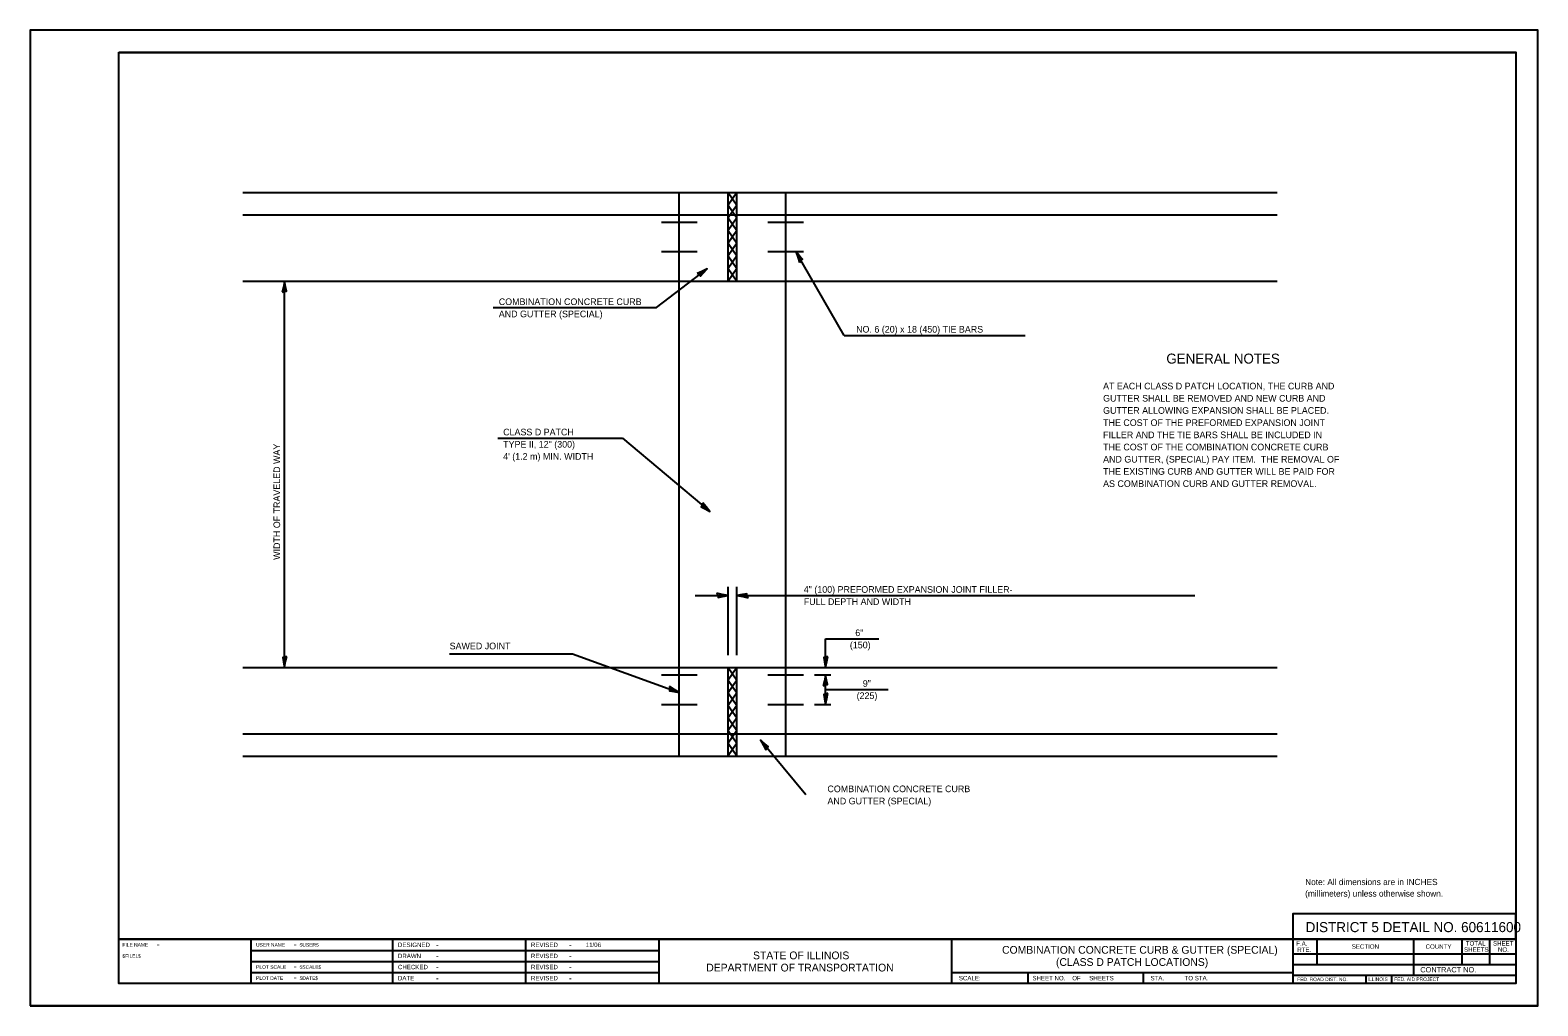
# Model space of a CAD drawing. Extents: x 1000965 to 1001645, y 998479 to 998919.
import ezdxf

# ---------------------------------------------------------------- set-up
doc = ezdxf.new("R2010")
doc.units = 0
for name, color, linetype in [('Design_PR_Roadway Dimensions', 7, 'Continuous'), ('Design_PR_Roadway Notes', 7, 'Continuous'), ('Level 29', 7, 'Continuous'), ('Level 43', 7, 'Continuous'), ('Sheets_50 Reference Boundary', 7, 'Continuous'), ('Sheets_General Details', 7, 'Continuous'), ('Sheets_Printer Plotting Border', 7, 'Continuous')]:
    doc.layers.add(name, color=color, linetype=linetype)

msp = doc.modelspace()

# ---------------------------------------------------------------- linework, layer by layer
at = {"layer": 'Design_PR_Roadway Notes'}
for p, q in [((1001332.02, 998781.6), (1001310.27, 998819.43)), ((1001247.46, 998794.31), (1001270.34, 998811.7)), ((1001173.81, 998794.31), (1001247.46, 998794.31)), ((1001332.02, 998781.6), (1001413.68, 998781.6)), ((1001175.86, 998735.34), (1001232.14, 998735.34)), ((1001232.14, 998735.34), (1001271.48, 998702.2)), ((1001154.12, 998638.1), (1001209.56, 998638.1)), ((1001209.56, 998638.1), (1001257.69, 998620.69)), ((1001314.79, 998574.42), (1001294.38, 998599.14))]:
    msp.add_line(p, q, dxfattribs=at)
for points in [[(1001311.85, 998814.58), (1001312.48, 998815.41), (1001313.2, 998816), (1001311.89, 998817.48), (1001310.27, 998819.43), (1001311.18, 998816.88)], [(1001265.73, 998809.51), (1001266.63, 998808.99), (1001267.32, 998808.35), (1001268.61, 998809.85), (1001270.34, 998811.7), (1001267.92, 998810.48)], [(1001268.33, 998706.22), (1001268.02, 998705.22), (1001267.55, 998704.42), (1001269.29, 998703.48), (1001271.48, 998702.2), (1001269.75, 998704.29)], [(1001253.35, 998623.37), (1001253.4, 998622.33), (1001253.24, 998621.41), (1001255.19, 998621.13), (1001257.69, 998620.69), (1001255.35, 998622.05)], [(1001296.76, 998594.62), (1001297.24, 998595.55), (1001297.85, 998596.26), (1001296.31, 998597.49), (1001294.38, 998599.14), (1001295.7, 998596.78)]]:
    msp.add_lwpolyline(points, close=True, dxfattribs=at)
at = {"layer": 'Level 29'}
for p, q in [((1001060.89, 998846.1), (1001527.33, 998846.1)), ((1001257.69, 998846.1), (1001305.69, 998846.1)), ((1001257.69, 998591.93), (1001257.69, 998846.1)), ((1001279.69, 998806.1), (1001279.69, 998846.1)), ((1001283.69, 998846.1), (1001279.69, 998840.39)), ((1001279.69, 998846.1), (1001283.69, 998840.39)), ((1001283.69, 998806.1), (1001283.69, 998846.1)), ((1001305.69, 998591.93), (1001305.69, 998846.1)), ((1001279.69, 998840.39), (1001283.69, 998834.7)), ((1001283.69, 998840.39), (1001279.69, 998834.7)), ((1001060.89, 998836.1), (1001527.33, 998836.1)), ((1001249.69, 998832.77), (1001265.69, 998832.77)), ((1001257.69, 998836.1), (1001305.69, 998836.1)), ((1001279.69, 998834.7), (1001283.69, 998828.99)), ((1001283.69, 998834.7), (1001279.69, 998828.99)), ((1001297.69, 998832.77), (1001313.69, 998832.77)), ((1001279.69, 998828.99), (1001283.69, 998823.29)), ((1001283.69, 998828.99), (1001279.69, 998823.29)), ((1001249.69, 998819.43), (1001265.69, 998819.43)), ((1001283.69, 998823.29), (1001279.69, 998817.6)), ((1001279.69, 998823.29), (1001283.69, 998817.6)), ((1001297.69, 998819.43), (1001313.69, 998819.43)), ((1001279.69, 998817.6), (1001283.69, 998811.89)), ((1001283.69, 998817.6), (1001279.69, 998811.89)), ((1001279.69, 998811.89), (1001283.69, 998806.19)), ((1001283.69, 998811.89), (1001279.69, 998806.19)), ((1001060.89, 998806.1), (1001527.33, 998806.1)), ((1001257.69, 998806.1), (1001305.69, 998806.1)), ((1001060.89, 998631.93), (1001527.33, 998631.93)), ((1001249.69, 998628.61), (1001265.69, 998628.61)), ((1001257.69, 998631.93), (1001305.69, 998631.93)), ((1001279.69, 998591.93), (1001279.69, 998631.93)), ((1001283.69, 998631.93), (1001279.69, 998626.23)), ((1001279.69, 998631.93), (1001283.69, 998626.23)), ((1001283.69, 998591.93), (1001283.69, 998631.93)), ((1001297.69, 998628.61), (1001313.69, 998628.61)), ((1001279.69, 998626.23), (1001283.69, 998620.53)), ((1001283.69, 998626.23), (1001279.69, 998620.53)), ((1001249.69, 998615.27), (1001265.69, 998615.27)), ((1001279.69, 998620.53), (1001283.69, 998614.83)), ((1001283.69, 998620.53), (1001279.69, 998614.83)), ((1001279.69, 998614.83), (1001283.69, 998609.13)), ((1001283.69, 998614.83), (1001279.69, 998609.13)), ((1001297.69, 998615.27), (1001313.69, 998615.27)), ((1001283.69, 998609.13), (1001279.69, 998603.43)), ((1001279.69, 998609.13), (1001283.69, 998603.43)), ((1001060.89, 998601.93), (1001527.33, 998601.93)), ((1001257.69, 998601.93), (1001305.69, 998601.93)), ((1001279.69, 998603.43), (1001283.69, 998597.73)), ((1001283.69, 998603.43), (1001279.69, 998597.73)), ((1001279.69, 998597.73), (1001283.69, 998592.03)), ((1001283.69, 998597.73), (1001279.69, 998592.03)), ((1001060.89, 998591.93), (1001527.33, 998591.93)), ((1001257.69, 998591.93), (1001305.69, 998591.93))]:
    msp.add_line(p, q, dxfattribs=at)
at = {"layer": 'Level 43'}
for p, q in [((1001079.66, 998631.93), (1001079.66, 998806.1)), ((1001264.79, 998664.33), (1001279.69, 998664.33)), ((1001279.69, 998637.45), (1001279.69, 998668.34)), ((1001283.69, 998637.45), (1001283.69, 998668.34)), ((1001283.69, 998664.33), (1001490.22, 998664.33)), ((1001323.69, 998631.93), (1001323.69, 998644.8)), ((1001323.69, 998644.8), (1001347.72, 998644.8)), ((1001318.69, 998628.61), (1001326.1, 998628.61)), ((1001323.69, 998615.27), (1001323.69, 998628.61)), ((1001323.74, 998621.94), (1001351.89, 998621.94)), ((1001318.69, 998615.27), (1001326.1, 998615.27))]:
    msp.add_line(p, q, dxfattribs=at)
for points in [[(1001078.62, 998801.1), (1001079.58, 998801.5), (1001080.5, 998801.66), (1001080.1, 998803.6), (1001079.66, 998806.1), (1001079.18, 998803.43)], [(1001274.69, 998665.38), (1001275.1, 998664.42), (1001275.26, 998663.5), (1001277.19, 998663.9), (1001279.69, 998664.33), (1001277.03, 998664.82)], [(1001288.69, 998663.29), (1001288.28, 998664.25), (1001288.13, 998665.17), (1001286.19, 998664.76), (1001283.69, 998664.33), (1001286.36, 998663.85)], [(1001080.71, 998636.93), (1001079.75, 998636.52), (1001078.83, 998636.37), (1001079.23, 998634.43), (1001079.66, 998631.93), (1001080.15, 998634.6)], [(1001324.74, 998636.93), (1001323.77, 998636.52), (1001322.85, 998636.37), (1001323.26, 998634.43), (1001323.69, 998631.93), (1001324.17, 998634.6)], [(1001322.64, 998623.61), (1001323.61, 998624.02), (1001324.53, 998624.18), (1001324.12, 998626.11), (1001323.69, 998628.61), (1001323.21, 998625.94)], [(1001324.74, 998620.27), (1001323.77, 998619.86), (1001322.85, 998619.71), (1001323.26, 998617.77), (1001323.69, 998615.27), (1001324.17, 998617.94)]]:
    msp.add_lwpolyline(points, close=True, dxfattribs=at)
at = {"layer": 'Sheets_50 Reference Boundary'}
msp.add_lwpolyline([(1001004.92, 998909.31), (1001634.92, 998909.31), (1001634.92, 998509.32), (1001004.92, 998509.32)], close=True, dxfattribs=at)
at = {"layer": 'Sheets_General Details'}
for p, q in [((1000964.92, 998919.32), (1000964.92, 998479.32)), ((1001644.92, 998919.32), (1000964.92, 998919.32)), ((1001644.92, 998479.32), (1001644.92, 998919.32)), ((1001004.92, 998509.32), (1001634.92, 998509.32)), ((1001064.4, 998509.32), (1001064.4, 998489.32)), ((1001128.4, 998509.32), (1001128.4, 998489.32)), ((1001188.4, 998509.32), (1001188.4, 998489.32)), ((1001248.4, 998509.32), (1001248.4, 998489.32)), ((1001380.4, 998509.32), (1001380.4, 998489.32)), ((1001534.4, 998509.32), (1001534.4, 998489.32)), ((1001545.21, 998509.32), (1001545.21, 998498.01)), ((1001588.81, 998509.32), (1001588.81, 998493.21)), ((1001610.65, 998509.32), (1001610.65, 998498.01)), ((1001623.06, 998509.32), (1001623.06, 998498.01)), ((1001064.4, 998504.32), (1001248.4, 998504.32)), ((1001064.4, 998499.32), (1001248.4, 998499.32)), ((1001534.4, 998502.81), (1001634.92, 998502.81)), ((1001064.4, 998494.32), (1001248.4, 998494.32)), ((1001380.4, 998494.32), (1001534.4, 998494.32)), ((1001414.92, 998494.32), (1001414.92, 998489.32)), ((1001466.92, 998494.32), (1001466.92, 998489.32)), ((1001534.4, 998498.01), (1001634.92, 998498.01)), ((1001534.4, 998493.21), (1001634.92, 998493.21)), ((1001567.35, 998493.21), (1001567.35, 998489.32)), ((1001578.95, 998493.21), (1001578.95, 998489.32)), ((1001644.92, 998479.32), (1000964.92, 998479.32))]:
    msp.add_line(p, q, dxfattribs=at)
for points in [[(1001004.92, 998909.32), (1001634.92, 998909.32), (1001634.92, 998489.32), (1001004.92, 998489.32)], [(1001534.4, 998509.32), (1001634.92, 998509.32), (1001634.92, 998520.8), (1001534.4, 998520.8)]]:
    msp.add_lwpolyline(points, close=True, dxfattribs=at)
at = {"layer": 'Sheets_Printer Plotting Border'}
msp.add_lwpolyline([(1000964.92, 998479.32), (1001644.92, 998479.32), (1001644.92, 998919.32), (1000964.92, 998919.32)], close=True, dxfattribs=at)

# ---------------------------------------------------------------- texts
at = {"layer": 'Design_PR_Roadway Dimensions'}
msp.add_text('WIDTH OF TRAVELED WAY', height=3, rotation=90, dxfattribs=at).set_placement((1001077.66, 998680.45))
for s, p in [('4" (100) PREFORMED EXPANSION JOINT FILLER-', (1001313.84, 998665.58)), ('FULL DEPTH AND WIDTH', (1001313.84, 998660.08)), ('6"', (1001337.07, 998646.05)), ('(150)', (1001334.62, 998640.55)), ('(225)', (1001337.68, 998617.69)), ('9"', (1001340.46, 998623.19))]:
    msp.add_text(s, height=3, dxfattribs=at).set_placement(p)
at = {"layer": 'Design_PR_Roadway Notes'}
for s, height, p in [('COMBINATION CONCRETE CURB', 3, (1001176.28, 998795.34)), ('AND GUTTER (SPECIAL)', 3, (1001176.28, 998789.84)), ('NO. 6 (20) x 18 (450) TIE BARS', 3, (1001337.44, 998782.92)), ('GENERAL NOTES', 4.5, (1001477.37, 998768.95)), ('AT EACH CLASS D PATCH LOCATION, THE CURB AND', 3, (1001448.84, 998757.31)), ('GUTTER SHALL BE REMOVED AND NEW CURB AND', 3, (1001448.84, 998751.81)), ('THE COST OF THE PREFORMED EXPANSION JOINT', 3, (1001448.84, 998740.81)), ('GUTTER ALLOWING EXPANSION SHALL BE PLACED.', 3, (1001448.84, 998746.31)), ('CLASS D PATCH', 3, (1001178.25, 998736.57)), ('FILLER AND THE TIE BARS SHALL BE INCLUDED IN', 3, (1001448.84, 998735.31)), ('TYPE II, 12" (300)', 3, (1001178.25, 998731.07)), ('THE COST OF THE COMBINATION CONCRETE CURB', 3, (1001448.84, 998729.81)), ("4' (1.2 m) MIN. WIDTH", 3, (1001178.25, 998725.57)), ('AND GUTTER, (SPECIAL) PAY ITEM.  THE REMOVAL OF', 3, (1001448.84, 998724.31)), ('AS COMBINATION CURB AND GUTTER REMOVAL.', 3, (1001448.84, 998713.31)), ('THE EXISTING CURB AND GUTTER WILL BE PAID FOR', 3, (1001448.84, 998718.81)), ('SAWED JOINT', 3, (1001154.12, 998640.1)), ('AND GUTTER (SPECIAL)', 3, (1001324.51, 998570.17)), ('COMBINATION CONCRETE CURB', 3, (1001324.51, 998575.67))]:
    msp.add_text(s, height=height, dxfattribs=at).set_placement(p)
at = {"layer": 'Sheets_General Details'}
for s, height, p in [('Note: All dimensions are in INCHES', 2.8003, (1001539.97, 998533.77)), ('(millimeters) unless otherwise shown.', 2.8003, (1001539.97, 998528.57)), ('DISTRICT 5 DETAIL NO. 60611600   ', 4.5381, (1001540.18, 998512.55)), ('DESIGNED', 2, (1001130.8, 998505.82)), ('-', 2.8, (1001147.88, 998505.42)), ('REVISED', 2, (1001190.8, 998505.82)), ('-', 2.8, (1001207.88, 998505.42)), ('11/06', 2, (1001215.48, 998505.82)), ('COMBINATION CONCRETE CURB & GUTTER (SPECIAL)', 3.5, (1001403.28, 998502.82)), ('F.A.', 2, (1001535.95, 998506.41)), ('RTE.', 2, (1001536.41, 998503.61)), ('SECTION', 2, (1001561.01, 998505.06)), ('COUNTY', 2, (1001594.3, 998505.06)), ('SHEETS', 2, (1001611.63, 998503.69)), ('TOTAL', 2, (1001612.42, 998506.49)), ('SHEET', 2, (1001624.71, 998506.49)), ('NO.', 2, (1001626.91, 998503.69)), ('DRAWN', 2, (1001130.8, 998500.82)), ('-', 2.8, (1001147.88, 998500.42)), ('REVISED', 2, (1001190.8, 998500.82)), ('-', 2.8, (1001207.88, 998500.42)), ('STATE OF ILLINOIS', 3.5, (1001290.95, 998500.32)), ('(CLASS D PATCH LOCATIONS)', 3.5, (1001427.59, 998497.32)), ('CHECKED', 2, (1001130.8, 998495.82)), ('DATE', 2, (1001130.8, 998490.82)), ('-', 2.8, (1001147.88, 998495.42)), ('-', 2.8, (1001147.88, 998490.42)), ('REVISED', 2, (1001190.8, 998495.82)), ('REVISED', 2, (1001190.8, 998490.82)), ('-', 2.8, (1001207.88, 998495.42)), ('-', 2.8, (1001207.88, 998490.42)), ('DEPARTMENT OF TRANSPORTATION', 3.5, (1001269.85, 998494.82)), ('SCALE:          ', 2, (1001383.79, 998490.82)), ('SHEET NO.    OF     SHEETS', 2, (1001416.96, 998490.82)), ('STA.            TO STA.            ', 2, (1001470.22, 998490.82)), ('FED. ROAD DIST. NO.  ', 1.6, (1001536.34, 998490.46)), ('ILLINOIS', 1.6, (1001568.13, 998490.5)), ('FED. AID PROJECT', 1.6, (1001580.17, 998490.5)), ('CONTRACT NO.      ', 2.4, (1001591.91, 998494.41))]:
    msp.add_text(s, height=height, dxfattribs=at).set_placement(p)
for s, p in [('FILE NAME', (1001006.52, 998506.02)), ('=', (1001021.97, 998506.02)), ('USER NAME', (1001066.8, 998506.02)), ('=', (1001083.76, 998506.02)), ('$USER$', (1001086.45, 998506.02)), ('$FILEL$', (1001006.52, 998501.02)), ('PLOT SCALE', (1001066.8, 998496.02)), ('PLOT DATE', (1001066.8, 998491.02)), ('=', (1001083.76, 998496.02)), ('=', (1001083.76, 998491.02)), ('$SCALE$', (1001086.45, 998496.02)), ('$DATE$', (1001086.45, 998491.02))]:
    msp.add_text(s, height=1.6, rotation=360, dxfattribs=at).set_placement(p)

doc.saveas('drawing.dxf')
